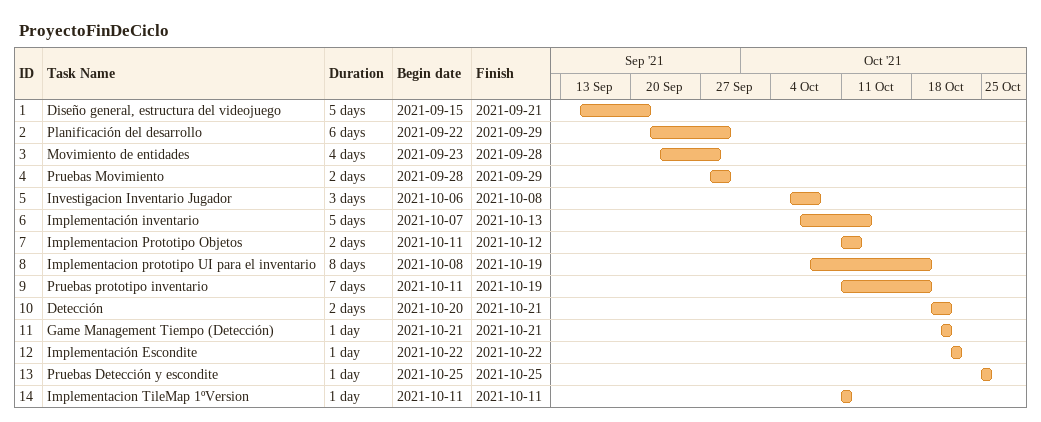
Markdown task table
ProyectoFinDeCiclo

| ID | Task | Duration | Start | Finish |
|---|---|---|---|---|
| 1 | Diseño general, estructura del videojuego | 5d | 2021-09-15 | 2021-09-21 |
| 2 | Planificación del desarrollo | 6d | 2021-09-22 | 2021-09-29 |
| 3 | Movimiento de entidades | 4d | 2021-09-23 | 2021-09-28 |
| 4 | Pruebas Movimiento | 2d | 2021-09-28 | 2021-09-29 |
| 5 | Investigacion Inventario Jugador | 3d | 2021-10-06 | 2021-10-08 |
| 6 | Implementación inventario | 5d | 2021-10-07 | 2021-10-13 |
| 7 | Implementacion Prototipo Objetos | 2d | 2021-10-11 | 2021-10-12 |
| 8 | Implementacion prototipo UI para el inventario | 8d | 2021-10-08 | 2021-10-19 |
| 9 | Pruebas prototipo inventario | 7d | 2021-10-11 | 2021-10-19 |
| 10 | Detección | 2d | 2021-10-20 | 2021-10-21 |
| 11 | Game Management Tiempo (Detección) | 1d | 2021-10-21 | 2021-10-21 |
| 12 | Implementación Escondite | 1d | 2021-10-22 | 2021-10-22 |
| 13 | Pruebas Detección y escondite | 1d | 2021-10-25 | 2021-10-25 |
| 14 | Implementacion TileMap 1ºVersion | 1d | 2021-10-11 | 2021-10-11 |
